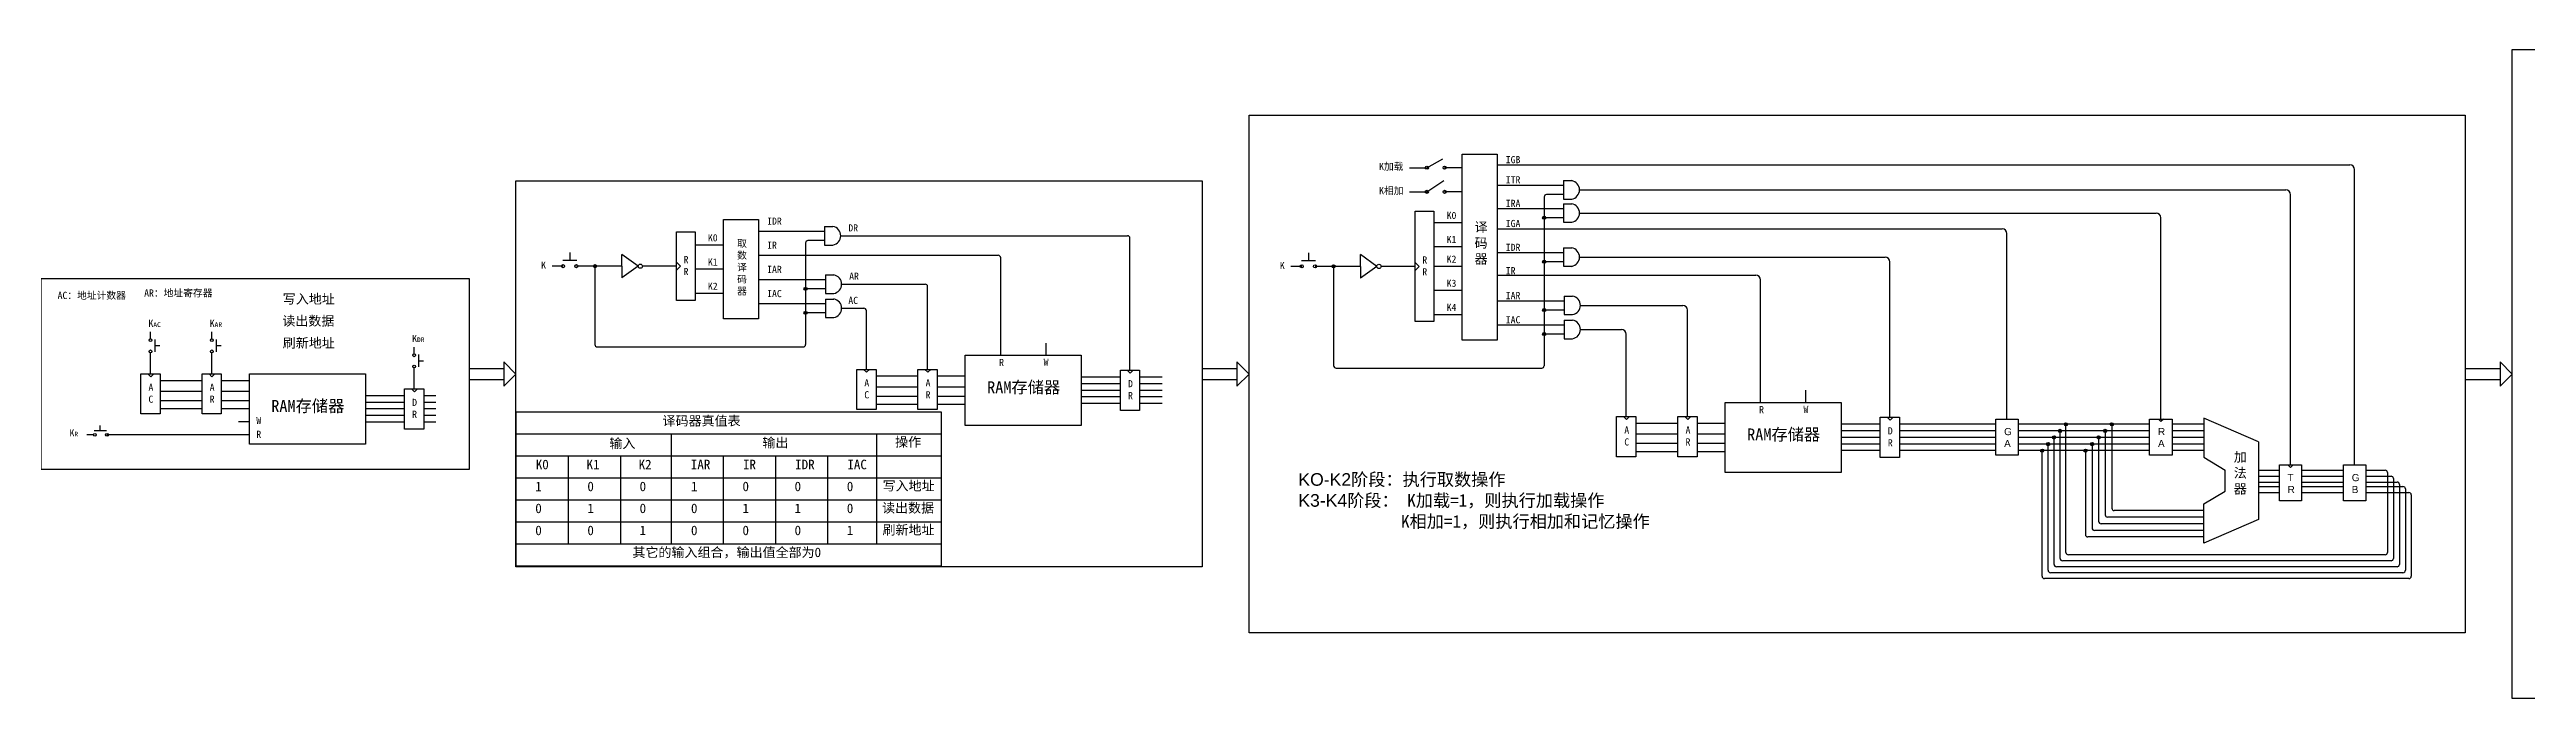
# Model space of a CAD drawing. Header units: inches. Extents: x -6 to 965, y -428 to -142.
# Drawn here: x 481 to 688.8, y -428 to -373.5 of the extents above; entities that cross this region are included whole.
import ezdxf

# ---------------------------------------------------------------- set-up
doc = ezdxf.new("R2010")
doc.units = ezdxf.units.IN
doc.header["$MEASUREMENT"] = 0
doc.styles.get("Standard").update_dxf_attribs({"font": 'arial.ttf'})

msp = doc.modelspace()

# ---------------------------------------------------------------- hatches: boundary and pattern name
h = msp.add_hatch(color=256)
h.dxf.hatch_style = 1
h.paths.add_polyline_path([(606.49, -387.65, 1), (606.23, -387.65, 1)])
h = msp.add_hatch(color=256)
h.dxf.hatch_style = 1
h.paths.add_polyline_path([(526.86, -391.72, 1), (526.6, -391.72, 1)])
h = msp.add_hatch(color=256)
h.dxf.hatch_style = 1
h.paths.add_polyline_path([(588.83, -391.74, 1), (588.57, -391.74, 1)])
h = msp.add_hatch(color=256)
h.dxf.hatch_style = 1
h.paths.add_polyline_path([(606.49, -391.35, 1), (606.23, -391.35, 1)])
h = msp.add_hatch(color=256)
h.dxf.hatch_style = 1
h.paths.add_polyline_path([(544.53, -393.62, 1), (544.26, -393.62, 1)])
h = msp.add_hatch(color=256)
h.dxf.hatch_style = 1
h.paths.add_polyline_path([(544.53, -395.64, 1), (544.26, -395.64, 1)])
h = msp.add_hatch(color=256)
h.dxf.hatch_style = 1
h.paths.add_polyline_path([(606.49, -395.4, 1), (606.23, -395.4, 1)])
h = msp.add_hatch(color=256)
h.dxf.hatch_style = 1
h.paths.add_polyline_path([(606.49, -397.42, 1), (606.23, -397.42, 1)])
at = {"true_color": 0xffffff}
h = msp.add_hatch(color=7, dxfattribs=at)
h.dxf.hatch_style = 1
h.paths.add_polyline_path([(650, -404.99), (650.27, -404.99, 1)])
h.paths.add_polyline_path([(650.27, -404.99), (650.13, -404.99), (650.13, -405.12, 0.414214)])
h.paths.add_polyline_path([(650.13, -404.99), (650, -404.99, 0.414214), (650.13, -405.12)])
h = msp.add_hatch(color=7, dxfattribs=at)
h.dxf.hatch_style = 1
h.paths.add_polyline_path([(653.84, -404.99), (654.11, -404.99, 1)])
h.paths.add_polyline_path([(654.11, -404.99), (653.98, -404.99), (653.98, -405.12, 0.414214)])
h.paths.add_polyline_path([(653.98, -404.99), (653.84, -404.99, 0.414214), (653.98, -405.12)])
h = msp.add_hatch(color=7, dxfattribs=at)
h.dxf.hatch_style = 1
h.paths.add_polyline_path([(648, -407.2), (648.27, -407.2, 1)])
h.paths.add_polyline_path([(648.27, -407.2), (648.13, -407.2), (648.13, -407.33, 0.414214)])
h.paths.add_polyline_path([(648.13, -407.2), (648, -407.2, 0.414214), (648.13, -407.33)])
h = msp.add_hatch(color=7, dxfattribs=at)
h.dxf.hatch_style = 1
h.paths.add_polyline_path([(648.5, -406.65), (648.77, -406.65, 1)])
h.paths.add_polyline_path([(648.77, -406.65), (648.63, -406.65), (648.63, -406.78, 0.414214)])
h.paths.add_polyline_path([(648.63, -406.65), (648.5, -406.65, 0.414214), (648.63, -406.78)])
h = msp.add_hatch(color=7, dxfattribs=at)
h.dxf.hatch_style = 1
h.paths.add_polyline_path([(649, -406.09), (649.27, -406.09, 1)])
h.paths.add_polyline_path([(649.27, -406.09), (649.13, -406.09), (649.13, -406.23, 0.414214)])
h.paths.add_polyline_path([(649.13, -406.09), (649, -406.09, 0.414214), (649.13, -406.23)])
h = msp.add_hatch(color=7, dxfattribs=at)
h.dxf.hatch_style = 1
h.paths.add_polyline_path([(649.5, -405.54), (649.77, -405.54, 1)])
h.paths.add_polyline_path([(649.77, -405.54), (649.63, -405.54), (649.63, -405.67, 0.414214)])
h.paths.add_polyline_path([(649.63, -405.54), (649.5, -405.54, 0.414214), (649.63, -405.67)])
h = msp.add_hatch(color=7, dxfattribs=at)
h.dxf.hatch_style = 1
h.paths.add_polyline_path([(651.63, -407.2), (651.9, -407.2, 1)])
h.paths.add_polyline_path([(651.9, -407.2), (651.76, -407.2), (651.76, -407.33, 0.414214)])
h.paths.add_polyline_path([(651.76, -407.2), (651.63, -407.2, 0.414214), (651.76, -407.33)])
h = msp.add_hatch(color=7, dxfattribs=at)
h.dxf.hatch_style = 1
h.paths.add_polyline_path([(652.18, -406.65), (652.45, -406.65, 1)])
h.paths.add_polyline_path([(652.45, -406.65), (652.32, -406.65), (652.32, -406.78, 0.414214)])
h.paths.add_polyline_path([(652.32, -406.65), (652.18, -406.65, 0.414214), (652.32, -406.78)])
h = msp.add_hatch(color=7, dxfattribs=at)
h.dxf.hatch_style = 1
h.paths.add_polyline_path([(652.73, -406.09), (653, -406.09, 1)])
h.paths.add_polyline_path([(653, -406.09), (652.87, -406.09), (652.87, -406.23, 0.414214)])
h.paths.add_polyline_path([(652.87, -406.09), (652.73, -406.09, 0.414214), (652.87, -406.23)])
h = msp.add_hatch(color=7, dxfattribs=at)
h.dxf.hatch_style = 1
h.paths.add_polyline_path([(653.29, -405.54), (653.56, -405.54, 1)])
h.paths.add_polyline_path([(653.56, -405.54), (653.42, -405.54), (653.42, -405.67, 0.414214)])
h.paths.add_polyline_path([(653.42, -405.54), (653.29, -405.54, 0.414214), (653.42, -405.67)])

# ---------------------------------------------------------------- linework, layer by layer
at = {"color": 85, "true_color": 0x58ba48}
for p, q in [((595.05, -383.46), (596.52, -383.46)), ((596.52, -383.46), (597.87, -382.71)), ((599.47, -383.46), (598.01, -383.46)), ((595.05, -385.48), (596.52, -385.48)), ((596.52, -385.48), (597.93, -384.54)), ((599.47, -385.48), (598.01, -385.48)), ((606.36, -385.91), (606.36, -400.07)), ((607.97, -385.71), (606.56, -385.71)), ((607.97, -384.54), (607.97, -386.09)), ((607.97, -384.54), (608.67, -384.54)), ((607.97, -386.09), (608.67, -386.09)), ((546, -388.4), (546, -389.95)), ((546, -388.4), (546.7, -388.4)), ((599.47, -388.07), (597.11, -388.07)), ((607.97, -387.65), (606.36, -387.65)), ((607.97, -386.49), (607.97, -388.04)), ((607.97, -386.49), (608.67, -386.49)), ((607.97, -388.04), (608.67, -388.04)), ((524.63, -390.58), (524.63, -391.21)), ((537.51, -389.96), (535.15, -389.96)), ((544.4, -389.77), (544.4, -398.29)), ((546, -389.57), (544.6, -389.57)), ((546, -389.95), (546.7, -389.95)), ((586.6, -390.6), (586.6, -391.23)), ((599.47, -390.1), (597.11, -390.1)), ((607.97, -390.18), (607.97, -391.73)), ((607.97, -390.18), (608.67, -390.18)), ((524.05, -391.72), (523.15, -391.72)), ((524.04, -391.21), (525.22, -391.21)), ((526.6, -391.72), (525.18, -391.72)), ((526.73, -391.85), (526.73, -398.29)), ((529, -391.72), (526.86, -391.72)), ((529, -391.72), (529, -390.73)), ((530.36, -391.72), (529, -390.73)), ((529, -391.72), (529, -392.71)), ((530.36, -391.72), (529, -392.71)), ((533.58, -391.72), (530.72, -391.72)), ((533.58, -391.39), (533.91, -391.72)), ((533.58, -392.05), (533.91, -391.72)), ((537.51, -391.98), (535.15, -391.98)), ((546.07, -392.45), (546.07, -394)), ((546.07, -392.45), (546.77, -392.45)), ((586.02, -391.74), (585.12, -391.74)), ((586, -391.23), (587.19, -391.23)), ((588.57, -391.74), (587.14, -391.74)), ((588.7, -391.87), (588.7, -400.07)), ((590.96, -391.74), (588.83, -391.74)), ((590.96, -391.74), (590.96, -390.75)), ((592.32, -391.74), (590.96, -390.75)), ((590.96, -391.74), (590.96, -392.73)), ((592.32, -391.74), (590.96, -392.73)), ((595.54, -391.74), (592.68, -391.74)), ((595.54, -391.41), (595.87, -391.74)), ((595.54, -392.07), (595.87, -391.74)), ((599.47, -391.74), (597.11, -391.74)), ((607.97, -391.35), (606.36, -391.35)), ((607.97, -391.73), (608.67, -391.73)), ((537.51, -394.01), (535.15, -394.01)), ((546.07, -393.62), (544.4, -393.62)), ((546.07, -394), (546.77, -394)), ((546.07, -394.48), (546.07, -396.03)), ((546.07, -394.48), (546.77, -394.48)), ((599.47, -393.76), (597.11, -393.76)), ((608.03, -394.23), (608.03, -395.78)), ((608.03, -394.23), (608.73, -394.23)), ((546.07, -395.64), (544.4, -395.64)), ((546.07, -396.03), (546.77, -396.03)), ((599.47, -395.79), (597.11, -395.79)), ((608.03, -395.4), (606.36, -395.4)), ((608.03, -395.78), (608.73, -395.78)), ((608.03, -396.26), (608.03, -397.81)), ((608.03, -396.26), (608.73, -396.26)), ((526.93, -398.49), (544.2, -398.49)), ((608.03, -397.42), (606.36, -397.42)), ((608.03, -397.81), (608.73, -397.81)), ((516.19, -400.3), (519.1, -400.3)), ((520.11, -400.77), (519.1, -399.75)), ((519.1, -399.75), (519.1, -401.78)), ((520.11, -400.77), (519.1, -401.78)), ((577.68, -400.3), (580.59, -400.3)), ((581.61, -400.77), (580.59, -399.75)), ((580.59, -399.75), (580.59, -401.78)), ((581.61, -400.77), (580.59, -401.78)), ((588.9, -400.27), (606.16, -400.27)), ((683.63, -400.3), (686.55, -400.3)), ((687.56, -400.77), (686.55, -399.75)), ((686.55, -399.75), (686.55, -401.78)), ((687.56, -400.77), (686.55, -401.78)), ((516.19, -401.23), (519.1, -401.23)), ((577.68, -401.23), (580.59, -401.23)), ((683.63, -401.23), (686.55, -401.23))]:
    msp.add_line(p, q, dxfattribs=at)
at = {"color": 7, "true_color": 0xffffff}
for p, q in [((602.43, -383.21), (673.94, -383.21)), ((674.34, -408.4), (674.34, -383.61)), ((602.43, -384.93), (607.97, -384.93)), ((668.96, -408.4), (668.96, -385.72)), ((602.43, -386.87), (607.97, -386.87)), ((658.09, -404.55), (658.09, -387.66)), ((540.46, -388.78), (546, -388.78)), ((602.43, -388.59), (644.78, -388.59)), ((602.43, -390.57), (607.97, -390.57)), ((645.18, -404.55), (645.18, -388.99)), ((540.46, -390.81), (560.57, -390.81)), ((540.46, -392.84), (546.07, -392.84)), ((602.43, -394.62), (608.03, -394.62)), ((540.46, -394.86), (546.07, -394.86)), ((602.43, -396.64), (608.03, -396.64)), ((657.15, -404.99), (646.11, -404.99)), ((650.13, -415.74), (650.13, -404.99)), ((653.98, -404.99), (653.98, -412.03)), ((657.88, -404.55), (658.09, -404.76)), ((658.3, -404.55), (658.09, -404.76)), ((661.69, -404.99), (659.03, -404.99)), ((666.29, -406.46), (661.69, -404.47)), ((661.69, -404.47), (661.69, -407.75)), ((657.15, -405.54), (646.11, -405.54)), ((657.15, -406.09), (646.11, -406.09)), ((657.15, -406.65), (646.11, -406.65)), ((657.15, -407.2), (646.11, -407.2)), ((648.13, -417.74), (648.13, -407.2)), ((648.63, -417.24), (648.63, -406.65)), ((649.13, -416.74), (649.13, -406.09)), ((649.63, -416.24), (649.63, -405.54)), ((651.76, -407.2), (651.76, -414.24)), ((652.32, -406.65), (652.32, -413.69)), ((652.87, -406.09), (652.87, -413.13)), ((653.42, -405.54), (653.42, -412.58)), ((661.69, -405.54), (659.03, -405.54)), ((661.69, -406.09), (659.03, -406.09)), ((661.69, -406.65), (659.03, -406.65)), ((661.69, -407.2), (659.03, -407.2)), ((666.29, -406.46), (666.29, -412.97)), ((661.69, -407.75), (663.47, -408.84)), ((663.47, -410.59), (663.47, -408.84)), ((666.29, -408.84), (668.03, -408.84)), ((668.75, -408.4), (668.96, -408.62)), ((669.18, -408.4), (668.96, -408.62)), ((669.9, -408.84), (673.4, -408.84)), ((675.27, -408.84), (676.9, -408.84)), ((677.1, -409.04), (677.1, -415.74)), ((661.69, -411.67), (663.47, -410.59)), ((666.29, -409.34), (668.03, -409.34)), ((666.29, -409.84), (668.03, -409.84)), ((666.29, -410.21), (668.03, -410.21)), ((666.29, -410.71), (668.03, -410.71)), ((669.9, -409.34), (673.4, -409.34)), ((669.9, -409.84), (673.4, -409.84)), ((669.9, -410.21), (673.4, -410.21)), ((669.9, -410.71), (673.4, -410.71)), ((675.27, -409.34), (677.4, -409.34)), ((675.27, -409.84), (677.9, -409.84)), ((675.27, -410.21), (678.4, -410.21)), ((675.27, -410.71), (678.9, -410.71)), ((677.6, -409.54), (677.6, -416.24)), ((678.1, -410.04), (678.1, -416.74)), ((678.6, -410.41), (678.6, -417.24)), ((679.1, -410.91), (679.1, -417.74)), ((661.69, -413.33), (653.07, -413.33)), ((661.69, -412.78), (653.62, -412.78)), ((661.69, -412.23), (654.18, -412.23)), ((661.69, -414.44), (651.96, -414.44)), ((661.69, -413.89), (652.52, -413.89)), ((678.4, -417.44), (648.83, -417.44)), ((677.9, -416.94), (649.33, -416.94)), ((677.4, -416.44), (649.83, -416.44)), ((676.9, -415.94), (650.33, -415.94)), ((678.9, -417.94), (648.33, -417.94))]:
    msp.add_line(p, q, dxfattribs=at)
for p, q in [((609.33, -385.32), (668.56, -385.32)), ((609.33, -387.26), (657.69, -387.26)), ((547.36, -389.17), (571.41, -389.17)), ((571.61, -400.45), (571.61, -389.37)), ((560.77, -399.19), (560.77, -391.01)), ((602.43, -392.48), (624.11, -392.48)), ((609.33, -390.96), (634.96, -390.96)), ((635.36, -404.4), (635.36, -391.36)), ((547.43, -393.23), (554.44, -393.23)), ((554.64, -400.38), (554.64, -393.43)), ((624.51, -403.15), (624.51, -392.88)), ((547.43, -395.25), (549.3, -395.25)), ((549.5, -400.38), (549.5, -395.45)), ((609.39, -395.01), (617.98, -395.01)), ((618.38, -404.33), (618.38, -395.41)), ((489.45, -397.81), (489.45, -397.24)), ((489.82, -397.86), (489.82, -398.91)), ((489.82, -398.38), (490.24, -398.38)), ((494.59, -397.81), (494.59, -397.24)), ((494.96, -397.86), (494.96, -398.91)), ((494.96, -398.38), (495.38, -398.38)), ((511.57, -399.08), (511.57, -398.51)), ((564.58, -399.19), (564.58, -398.17)), ((609.39, -397.03), (612.84, -397.03)), ((613.24, -404.33), (613.24, -397.43)), ((489.22, -400.75), (489.47, -401)), ((489.45, -400.75), (489.45, -398.99)), ((489.72, -400.75), (489.47, -401)), ((494.36, -400.75), (494.61, -401)), ((494.59, -400.75), (494.59, -398.99)), ((494.86, -400.75), (494.61, -401)), ((511.57, -402.02), (511.57, -400.26)), ((511.93, -399.13), (511.93, -400.18)), ((511.93, -399.65), (512.35, -399.65)), ((549.27, -400.38), (549.52, -400.62)), ((549.77, -400.38), (549.52, -400.62)), ((553.83, -400.96), (550.31, -400.96)), ((554.41, -400.38), (554.66, -400.62)), ((554.91, -400.38), (554.66, -400.62)), ((557.8, -400.96), (555.44, -400.96)), ((571.39, -400.45), (571.64, -400.7)), ((571.89, -400.45), (571.64, -400.7)), ((493.78, -401.33), (490.26, -401.33)), ((493.78, -402.24), (490.26, -402.24)), ((493.78, -403.02), (490.26, -403.02)), ((497.75, -401.33), (495.39, -401.33)), ((497.75, -402.24), (495.39, -402.24)), ((497.75, -403.02), (495.39, -403.02)), ((510.76, -402.6), (507.48, -402.6)), ((511.34, -402.02), (511.59, -402.27)), ((511.84, -402.02), (511.59, -402.27)), ((513.39, -402.6), (512.37, -402.6)), ((553.83, -401.87), (550.31, -401.87)), ((553.83, -402.65), (550.31, -402.65)), ((557.8, -401.87), (555.44, -401.87)), ((557.8, -402.65), (555.44, -402.65)), ((570.81, -401.03), (567.53, -401.03)), ((570.81, -401.58), (567.53, -401.58)), ((570.81, -402.14), (567.53, -402.14)), ((570.81, -402.69), (567.53, -402.69)), ((574.32, -401.03), (572.42, -401.03)), ((574.32, -401.58), (572.42, -401.58)), ((574.32, -402.14), (572.42, -402.14)), ((574.32, -402.69), (572.42, -402.69)), ((628.32, -403.15), (628.32, -402.13)), ((485.24, -405.51), (485.24, -405.09)), ((493.78, -403.7), (490.26, -403.7)), ((497.75, -403.7), (495.39, -403.7)), ((497.75, -404.79), (496.83, -404.79)), ((510.76, -403.15), (507.48, -403.15)), ((510.76, -403.7), (507.48, -403.7)), ((510.76, -404.26), (507.48, -404.26)), ((510.76, -404.81), (507.48, -404.81)), ((513.39, -403.15), (512.37, -403.15)), ((513.39, -403.7), (512.37, -403.7)), ((513.39, -404.26), (512.37, -404.26)), ((513.39, -404.81), (512.37, -404.81)), ((520.12, -416.86), (520.12, -403.95)), ((520.12, -403.95), (555.78, -403.95)), ((553.83, -403.33), (550.31, -403.33)), ((557.8, -403.33), (555.44, -403.33)), ((555.78, -403.95), (555.78, -416.86)), ((570.81, -403.24), (567.53, -403.24)), ((574.32, -403.24), (572.42, -403.24)), ((613.02, -404.33), (613.27, -404.58)), ((613.52, -404.33), (613.27, -404.58)), ((617.58, -404.91), (614.05, -404.91)), ((618.16, -404.33), (618.41, -404.58)), ((618.66, -404.33), (618.41, -404.58)), ((621.54, -404.91), (619.19, -404.91)), ((634.55, -404.99), (631.28, -404.99)), ((635.13, -404.4), (635.38, -404.65)), ((635.63, -404.4), (635.38, -404.65)), ((638.06, -404.99), (636.16, -404.99)), ((644.24, -404.99), (638.06, -404.99)), ((484.67, -405.87), (484.1, -405.87)), ((484.67, -405.87), (484.1, -405.87)), ((484.72, -405.51), (485.77, -405.51)), ((497.75, -405.87), (485.8, -405.87)), ((520.12, -405.79), (555.78, -405.79)), ((533.12, -405.79), (533.12, -415.01)), ((550.35, -405.79), (550.35, -415.01)), ((555.78, -405.79), (555.78, -415.01)), ((617.58, -405.82), (614.05, -405.82)), ((617.58, -406.6), (614.05, -406.6)), ((621.54, -405.82), (619.19, -405.82)), ((621.54, -406.6), (619.19, -406.6)), ((634.55, -405.54), (631.28, -405.54)), ((634.55, -406.09), (631.28, -406.09)), ((634.55, -406.65), (631.28, -406.65)), ((634.55, -407.2), (631.28, -407.2)), ((638.06, -405.54), (636.16, -405.54)), ((638.06, -406.09), (636.16, -406.09)), ((638.06, -406.65), (636.16, -406.65)), ((638.06, -407.2), (636.16, -407.2)), ((644.24, -405.54), (638.06, -405.54)), ((644.24, -406.09), (638.06, -406.09)), ((644.24, -406.65), (638.06, -406.65)), ((644.24, -407.2), (638.06, -407.2)), ((520.12, -407.64), (555.78, -407.64)), ((524.5, -407.64), (524.5, -415.01)), ((528.87, -407.64), (528.87, -415.01)), ((533.12, -407.64), (533.12, -415.01)), ((537.5, -407.64), (537.5, -415.01)), ((541.88, -407.64), (541.88, -415.01)), ((546.25, -407.64), (546.25, -415.01)), ((617.58, -407.29), (614.05, -407.29)), ((621.54, -407.29), (619.19, -407.29)), ((520.12, -409.48), (555.78, -409.48)), ((520.12, -411.33), (555.78, -411.33)), ((520.12, -413.17), (555.78, -413.17)), ((661.69, -414.95), (661.69, -411.67)), ((666.29, -412.97), (661.69, -414.95)), ((520.12, -415.01), (555.78, -415.01)), ((520.12, -416.86), (555.78, -416.86))]:
    msp.add_line(p, q)
for points in [[(687.56, -373.54), (824.28, -373.54), (824.28, -428), (687.56, -428)], [(581.61, -379.06), (683.63, -379.06), (683.63, -422.48), (581.61, -422.48)], [(520.11, -384.57), (577.68, -384.57), (577.68, -416.96), (520.11, -416.96)], [(480.29, -392.76), (516.19, -392.76), (516.19, -408.78), (480.29, -408.78)], [(490.26, -404.12), (488.65, -404.12), (488.65, -400.75), (490.26, -400.75)], [(495.39, -404.12), (493.78, -404.12), (493.78, -400.75), (495.39, -400.75)], [(497.75, -400.76), (507.48, -400.76), (507.48, -406.65), (497.75, -406.65)], [(550.31, -403.75), (548.69, -403.75), (548.69, -400.38), (550.31, -400.38)], [(555.44, -403.75), (553.83, -403.75), (553.83, -400.38), (555.44, -400.38)], [(557.8, -399.19), (567.53, -399.19), (567.53, -405.08), (557.8, -405.08)], [(572.42, -403.82), (570.81, -403.82), (570.81, -400.45), (572.42, -400.45)], [(512.37, -405.39), (510.76, -405.39), (510.76, -402.02), (512.37, -402.02)], [(614.05, -407.71), (612.44, -407.71), (612.44, -404.33), (614.05, -404.33)], [(619.19, -407.71), (617.58, -407.71), (617.58, -404.33), (619.19, -404.33)], [(621.54, -403.15), (631.28, -403.15), (631.28, -409.03), (621.54, -409.03)], [(636.16, -407.78), (634.55, -407.78), (634.55, -404.4), (636.16, -404.4)]]:
    msp.add_lwpolyline(points, close=True)
for points in [[(599.47, -382.32), (602.43, -382.32), (602.43, -397.94), (599.47, -397.94)], [(537.51, -387.81), (540.46, -387.81), (540.46, -396.15), (537.51, -396.15)], [(644.24, -404.55), (646.11, -404.55), (646.11, -407.57), (644.24, -407.57)], [(657.15, -404.55), (659.03, -404.55), (659.03, -407.57), (657.15, -407.57)], [(668.03, -408.4), (669.9, -408.4), (669.9, -411.42), (668.03, -411.42)], [(673.4, -408.4), (675.27, -408.4), (675.27, -411.42), (673.4, -411.42)]]:
    msp.add_lwpolyline(points, close=True, dxfattribs=at)
at = {"color": 85, "true_color": 0x58ba48}
for points in [[(595.54, -387.11), (597.11, -387.11), (597.11, -396.37), (595.54, -396.37)], [(533.58, -388.84), (535.15, -388.84), (535.15, -394.59), (533.58, -394.59)]]:
    msp.add_lwpolyline(points, close=True, dxfattribs=at)
for centre, radius in [((596.52, -383.46), 0.131), ((598.01, -383.46), 0.131), ((596.52, -385.48), 0.131), ((598.01, -385.48), 0.131), ((606.36, -387.65), 0.131), ((524.05, -391.72), 0.131), ((525.18, -391.72), 0.131), ((526.73, -391.72), 0.131), ((530.54, -391.72), 0.178), ((586.02, -391.74), 0.131), ((587.14, -391.74), 0.131), ((588.7, -391.74), 0.131), ((592.5, -391.74), 0.178), ((606.36, -391.35), 0.131), ((544.4, -393.62), 0.131), ((544.4, -395.64), 0.131), ((606.36, -395.4), 0.131), ((606.36, -397.42), 0.131)]:
    msp.add_circle(centre, radius, dxfattribs=at)
for centre in [(489.45, -397.93), (489.45, -398.87), (494.59, -397.93), (494.59, -398.87), (511.57, -399.2), (511.57, -400.14), (484.79, -405.87), (485.8, -405.87)]:
    msp.add_circle(centre, 0.118)
at = {"color": 7, "true_color": 0xffffff}
for centre in [(650.13, -404.99), (653.98, -404.99), (648.13, -407.2), (648.63, -406.65), (649.13, -406.09), (649.63, -405.54), (651.76, -407.2), (652.32, -406.65), (652.87, -406.09), (653.42, -405.54)]:
    msp.add_circle(centre, 0.135, dxfattribs=at)
for centre, radius, start, end in [((673.94, -383.61), 0.4, 0, 90), ((644.78, -388.99), 0.4, 0, 90), ((676.9, -409.04), 0.2, 0, 90), ((677.4, -409.54), 0.2, 360, 90), ((677.9, -410.04), 0.2, 0, 90), ((678.4, -410.41), 0.2, 0, 90), ((678.9, -410.91), 0.2, 0, 90), ((653.07, -413.13), 0.2, 180, 270), ((653.62, -412.58), 0.2, 180, 270), ((654.18, -412.03), 0.2, 180, 270), ((651.96, -414.24), 0.2, 180, 270), ((652.52, -413.69), 0.2, 180, 270), ((648.83, -417.24), 0.2, 180, 270), ((649.33, -416.74), 0.2, 180, 270), ((649.83, -416.24), 0.2, 180, 270), ((650.33, -415.74), 0.2, 180, 270), ((676.9, -415.74), 0.2, 270, 0), ((677.4, -416.24), 0.2, 270, 360), ((677.9, -416.74), 0.2, 270, 0), ((678.4, -417.24), 0.2, 270, 0), ((648.33, -417.74), 0.2, 180, 270), ((678.9, -417.74), 0.2, 270, 0)]:
    msp.add_arc(centre, radius, start, end, dxfattribs=at)
at = {"color": 85, "true_color": 0x58ba48}
for centre, radius, start, end in [((606.56, -385.91), 0.2, 90, 180), ((608.54, -385.32), 0.787, 279.2862, 80.7138), ((546.57, -389.17), 0.787, 279.2862, 80.7138), ((608.54, -387.26), 0.787, 279.2862, 80.7138), ((544.6, -389.77), 0.2, 90, 180), ((608.54, -390.96), 0.787, 279.2862, 80.7138), ((546.64, -393.23), 0.787, 279.2862, 80.7138), ((546.64, -395.25), 0.787, 279.2862, 80.7138), ((608.61, -395.01), 0.787, 279.2862, 80.7138), ((608.61, -397.03), 0.787, 279.2862, 80.7138), ((526.93, -398.29), 0.2, 180, 270), ((544.2, -398.29), 0.2, 270, 0), ((588.9, -400.07), 0.2, 180, 270), ((606.16, -400.07), 0.2, 270, 0)]:
    msp.add_arc(centre, radius, start, end, dxfattribs=at)
for centre, radius in [((668.56, -385.72), 0.4), ((657.69, -387.66), 0.4), ((571.41, -389.37), 0.2), ((560.57, -391.01), 0.2), ((624.11, -392.88), 0.4), ((634.96, -391.36), 0.4), ((554.44, -393.43), 0.2), ((549.3, -395.45), 0.2), ((617.98, -395.41), 0.4), ((612.84, -397.43), 0.4)]:
    msp.add_arc(centre, radius, 0, 90)

# ---------------------------------------------------------------- texts
at = {"color": 85, "true_color": 0x58ba48, "attachment_point": 1}
for s, width, insert, char_height in [('{\\fSimSun|b0|i0|c134|p2;K加载}', 2.8518, (592.51, -383.05), 0.6), ('{\\fSimSun|b0|i0|c134|p2;IGB}', 2.8518, (603.14, -382.48), 0.6), ('{\\fSimSun|b0|i0|c134|p2;ITR}', 2.8518, (603.14, -384.17), 0.6), ('{\\fSimSun|b0|i0|c134|p2;K相加}', 2.8518, (592.51, -385.08), 0.6), ('{\\fSimSun|b0|i0|c134|p2;IRA}', 2.8518, (603.14, -386.15), 0.6), ('{\\fSimSun|b0|i0|c134|p2;IDR}', 2.8518, (541.18, -387.64), 0.6), ('{\\fSimSun|b0|i0|c134|p2;DR}', 2.8518, (547.99, -388.21), 0.6), ('{\\fSimSun|b0|i0|c134|p2;K0}', 2.8518, (598.18, -387.16), 0.6), ('{\\fSimSun|b0|i0|c134|p2;IGA}', 2.8518, (603.14, -387.84), 0.6), ('{\\fSimSun|b0|i0|c134|p2;K0}', 2.8518, (536.21, -389.04), 0.6), ('{\\fSimSun|b0|i0|c134|p2;IR}', 2.8518, (541.18, -389.66), 0.6), ('{\\fSimSun|b0|i0|c134|p2;K1}', 2.8518, (598.18, -389.18), 0.6), ('{\\fSimSun|b0|i0|c134|p2;IDR}', 2.8518, (603.14, -389.84), 0.6), ('{\\fSimSun|b0|i0|c134|p2;K}', 2.8518, (522.22, -391.33), 0.6), ('{\\fSimSun|b0|i0|c134|p2;R\\PR}', 2.8518, (534.17, -390.87), 0.6), ('{\\fSimSun|b0|i0|c134|p2;K1}', 2.8518, (536.21, -391.07), 0.6), ('{\\fSimSun|b0|i0|c134|p2;IAR}', 2.8518, (541.18, -391.69), 0.6), ('{\\fSimSun|b0|i0|c134|p2;AR}', 2.8518, (548.06, -392.26), 0.6), ('{\\fSimSun|b0|i0|c134|p2;K}', 2.8518, (584.19, -391.36), 0.6), ('{\\fSimSun|b0|i0|c134|p2;R\\PR}', 2.8518, (596.14, -390.9), 0.6), ('{\\fSimSun|b0|i0|c134|p2;K2}', 2.8518, (598.18, -390.83), 0.6), ('{\\fSimSun|b0|i0|c134|p2;IR}', 2.8518, (603.14, -391.8), 0.6), ('{\\fSimSun|b0|i0|c134|p2;AC：地址计数器}', 12.8793, (481.66, -393.87), 0.6), ('{\\fSimSun|b0|i0|c134|p2;AR：地址寄存器}', 12.8793, (488.92, -393.67), 0.6), ('{\\fSimSun|b0|i0|c134|p2;写入地址}', 7.2667, (500.55, -394.07), 0.8), ('{\\fSimSun|b0|i0|c134|p2;K2}', 2.8518, (536.21, -393.1), 0.6), ('{\\fSimSun|b0|i0|c134|p2;IAC}', 2.8518, (541.18, -393.72), 0.6), ('{\\fSimSun|b0|i0|c134|p2;AC}', 2.8518, (547.99, -394.29), 0.6), ('{\\fSimSun|b0|i0|c134|p2;K3}', 2.8518, (598.18, -392.85), 0.6), ('{\\fSimSun|b0|i0|c134|p2;IAR}', 2.8518, (603.14, -393.89), 0.6), ('{\\fSimSun|b0|i0|c134|p2;K\\H0.66667x;AC}', 12.8793, (489.28, -396.22), 0.6), ('{\\fSimSun|b0|i0|c134|p2;K\\H0.66667x;AR}', 12.8793, (494.42, -396.22), 0.6), ('{\\fSimSun|b0|i0|c134|p2;读出数据}', 7.2667, (500.51, -395.91), 0.8), ('{\\fSimSun|b0|i0|c134|p2;K4}', 2.8518, (598.18, -394.88), 0.6), ('{\\fSimSun|b0|i0|c134|p2;IAC}', 2.8518, (603.14, -395.92), 0.6), ('{\\fSimSun|b0|i0|c134|p2; 刷新地址}', 7.2667, (500, -397.76), 0.8), ('{\\fSimSun|b0|i0|c134|p2;K\\H0.66667x;DR}', 12.8793, (511.4, -397.49), 0.6), ('{\\fSimSun|b0|i0|c134|p2;R}', 12.8793, (560.64, -399.5), 0.6), ('{\\fSimSun|b0|i0|c134|p2;W}', 12.8793, (564.37, -399.47), 0.6), ('{\\fSimSun|b0|i0|c134|p2;A\\PC}', 12.8793, (489.28, -401.58), 0.6), ('{\\fSimSun|b0|i0|c134|p2;A\\PR}', 12.8793, (494.42, -401.58), 0.6), ('{\\fSimSun|b0|i0|c134|p2;RAM存储器}', 12.8793, (499.58, -402.95), 1), ('{\\fSimSun|b0|i0|c134|p2;D\\PR}', 12.8793, (511.4, -402.85), 0.6), ('{\\fSimSun|b0|i0|c134|p2;A\\PC}', 12.8793, (549.33, -401.21), 0.6), ('{\\fSimSun|b0|i0|c134|p2;A\\PR}', 12.8793, (554.47, -401.21), 0.6), ('{\\fSimSun|b0|i0|c134|p2;RAM存储器}', 12.8793, (559.63, -401.38), 1), ('{\\fSimSun|b0|i0|c134|p2;D\\PR}', 12.8793, (571.45, -401.28), 0.6), ('{\\fSimSun|b0|i0|c134|p2;W}', 12.8793, (498.33, -404.37), 0.6), ('{\\fSimSun|b0|i0|c134|p2; 译码器真值表}', 8.2262, (531.86, -404.29), 0.8), ('{\\fSimSun|b0|i0|c134|p2;K\\H0.66667x;R}', 12.8793, (482.66, -405.41), 0.6), ('{\\fSimSun|b0|i0|c134|p2;R}', 12.8793, (498.33, -405.53), 0.6), ('{\\fSimSun|b0|i0|c134|p2; 输入}', 7.2667, (527.4, -406.19), 0.8), ('{\\fSimSun|b0|i0|c134|p2; 输出}', 7.2667, (540.24, -406.13), 0.8), ('{\\fSimSun|b0|i0|c134|p2; 操作}', 7.2667, (551.37, -406.07), 0.8), ('{\\fSimSun|b0|i0|c134|p2;1}', 3.8373, (521.73, -409.8), 0.8), ('{\\fSimSun|b0|i0|c134|p2;1}', 3.8373, (534.79, -409.8), 0.8), ('{\\fSimSun|b0|i0|c134|p2;写入地址}', 7.2667, (550.86, -409.75), 0.8), ('{\\fSimSun|b0|i0|c134|p2;1}', 3.8373, (539.11, -411.64), 0.8), ('{\\fSimSun|b0|i0|c134|p2;读出数据}', 7.2667, (550.82, -411.6), 0.8), ('{\\fSimSun|b0|i0|c134|p2; 刷新地址}', 7.2667, (550.31, -413.44), 0.8), ('{\\fSimSun|b0|i0|c134|p2;1}', 3.8373, (530.48, -413.49), 0.8)]:
    msp.add_mtext_dynamic_manual_height_columns(s, width=width, gutter_width=1, heights=[0], dxfattribs=dict(at, insert=insert, char_height=char_height))
at = {"color": 7, "true_color": 0xffffff, "attachment_point": 1}
for s, width, insert, char_height in [('{\\fSimSun|b0|i0|c134|p2;\\P译\\P码\\P器}', 2.8518, (600.52, -386.7), 0.8), ('{\\fSimSun|b0|i0|c134|p2;取\\P数\\P译\\P码\\P器}', 2.8518, (538.66, -389.51), 0.6), ('G\\PA', 1.1224, (644.94, -405.3), 0.6), ('R\\PA', 1.1224, (657.85, -405.3), 0.6), ('{\\fSimSun|b0|i0|c134|p2;加\\P法\\P器}', 5.7182, (664.21, -407.33), 0.8), ('{\\fSimSun|b0|i0|c134|p2;K0}', 3.8373, (521.77, -407.96), 0.8), ('{\\fSimSun|b0|i0|c134|p2;K1}', 3.8373, (526.03, -407.96), 0.8), ('{\\fSimSun|b0|i0|c134|p2;K2}', 3.8373, (530.4, -407.96), 0.8), ('{\\fSimSun|b0|i0|c134|p2;IAR}', 3.8373, (534.78, -407.96), 0.8), ('{\\fSimSun|b0|i0|c134|p2;IR}', 3.8373, (539.15, -407.96), 0.8), ('{\\fSimSun|b0|i0|c134|p2;IDR}', 3.8373, (543.53, -407.96), 0.8), ('{\\fSimSun|b0|i0|c134|p2;IAC}', 3.8373, (547.91, -407.96), 0.8), ('T\\PR', 1.1224, (668.72, -409.16), 0.6), ('G\\PB', 1.1224, (674.1, -409.16), 0.6)]:
    msp.add_mtext_dynamic_manual_height_columns(s, width=width, gutter_width=1, heights=[0], dxfattribs=dict(at, insert=insert, char_height=char_height))
at = {"color": 7, "attachment_point": 1}
for s, insert, char_height in [('{\\fSimSun|b0|i0|c134|p2;R}', (624.39, -403.46), 0.6), ('{\\fSimSun|b0|i0|c134|p2;W}', (628.11, -403.43), 0.6), ('{\\fSimSun|b0|i0|c134|p2;A\\PC}', (613.08, -405.17), 0.6), ('{\\fSimSun|b0|i0|c134|p2;A\\PR}', (618.22, -405.17), 0.6), ('{\\fSimSun|b0|i0|c134|p2;RAM存储器}', (623.38, -405.34), 1), ('{\\fSimSun|b0|i0|c134|p2;D\\PR}', (635.19, -405.24), 0.6)]:
    msp.add_mtext_dynamic_manual_height_columns(s, width=12.8793, gutter_width=1, heights=[0], dxfattribs=dict(at, insert=insert, char_height=char_height))
at = {"attachment_point": 1}
for s, width, gutter_width, insert, char_height in [('KO-K2{\\fSimSun|b0|i0|c134|p2;阶段：执行\\C240;\\c2367469;取数\\C256;操作\\P}K3-K4{\\fSimSun|b0|i0|c134|p2;阶段： K加载=1，则执行\\C240;\\c2367469;加载\\C256;操作\\P            K相加=1，则执行\\C240;\\c2367469;相加和记忆\\C256;操作 }', 35.6478, 5.28, (585.74, -409.09), 1.0551), ('{\\fSimSun|b0|i0|c134|p2;0}', 3.8373, 1, (526.1, -409.8), 0.8), ('{\\fSimSun|b0|i0|c134|p2;0}', 3.8373, 1, (530.48, -409.8), 0.8), ('{\\fSimSun|b0|i0|c134|p2;0}', 3.8373, 1, (539.11, -409.8), 0.8), ('{\\fSimSun|b0|i0|c134|p2;0}', 3.8373, 1, (543.48, -409.8), 0.8), ('{\\fSimSun|b0|i0|c134|p2;0}', 3.8373, 1, (547.86, -409.8), 0.8), ('{\\fSimSun|b0|i0|c134|p2;0}', 3.8373, 1, (521.73, -411.64), 0.8), ('{\\fSimSun|b0|i0|c134|p2;0}', 3.8373, 1, (530.48, -411.64), 0.8), ('{\\fSimSun|b0|i0|c134|p2;0}', 3.8373, 1, (534.79, -411.64), 0.8), ('{\\fSimSun|b0|i0|c134|p2;0}', 3.8373, 1, (547.86, -411.64), 0.8), ('{\\fSimSun|b0|i0|c134|p2;0}', 3.8373, 1, (521.73, -413.49), 0.8), ('{\\fSimSun|b0|i0|c134|p2;0}', 3.8373, 1, (526.1, -413.49), 0.8), ('{\\fSimSun|b0|i0|c134|p2;其它的输入组合，输出值全部为0}', 31.5374, 1, (529.88, -415.33), 0.8), ('{\\fSimSun|b0|i0|c134|p2;0}', 3.8373, 1, (534.79, -413.49), 0.8), ('{\\fSimSun|b0|i0|c134|p2;0}', 3.8373, 1, (539.11, -413.49), 0.8), ('{\\fSimSun|b0|i0|c134|p2;0}', 3.8373, 1, (543.48, -413.49), 0.8)]:
    msp.add_mtext_dynamic_manual_height_columns(s, width=width, gutter_width=gutter_width, heights=[0], dxfattribs=dict(at, insert=insert, char_height=char_height))
at = {"color": 3, "char_height": 0.8, "attachment_point": 1}
for insert in [(526.1, -411.64), (543.48, -411.64), (547.86, -413.49)]:
    msp.add_mtext_dynamic_manual_height_columns('{\\fSimSun|b0|i0|c134|p2;1}', width=3.8373, gutter_width=1, heights=[0], dxfattribs=dict(at, insert=insert))

doc.saveas('drawing.dxf')
